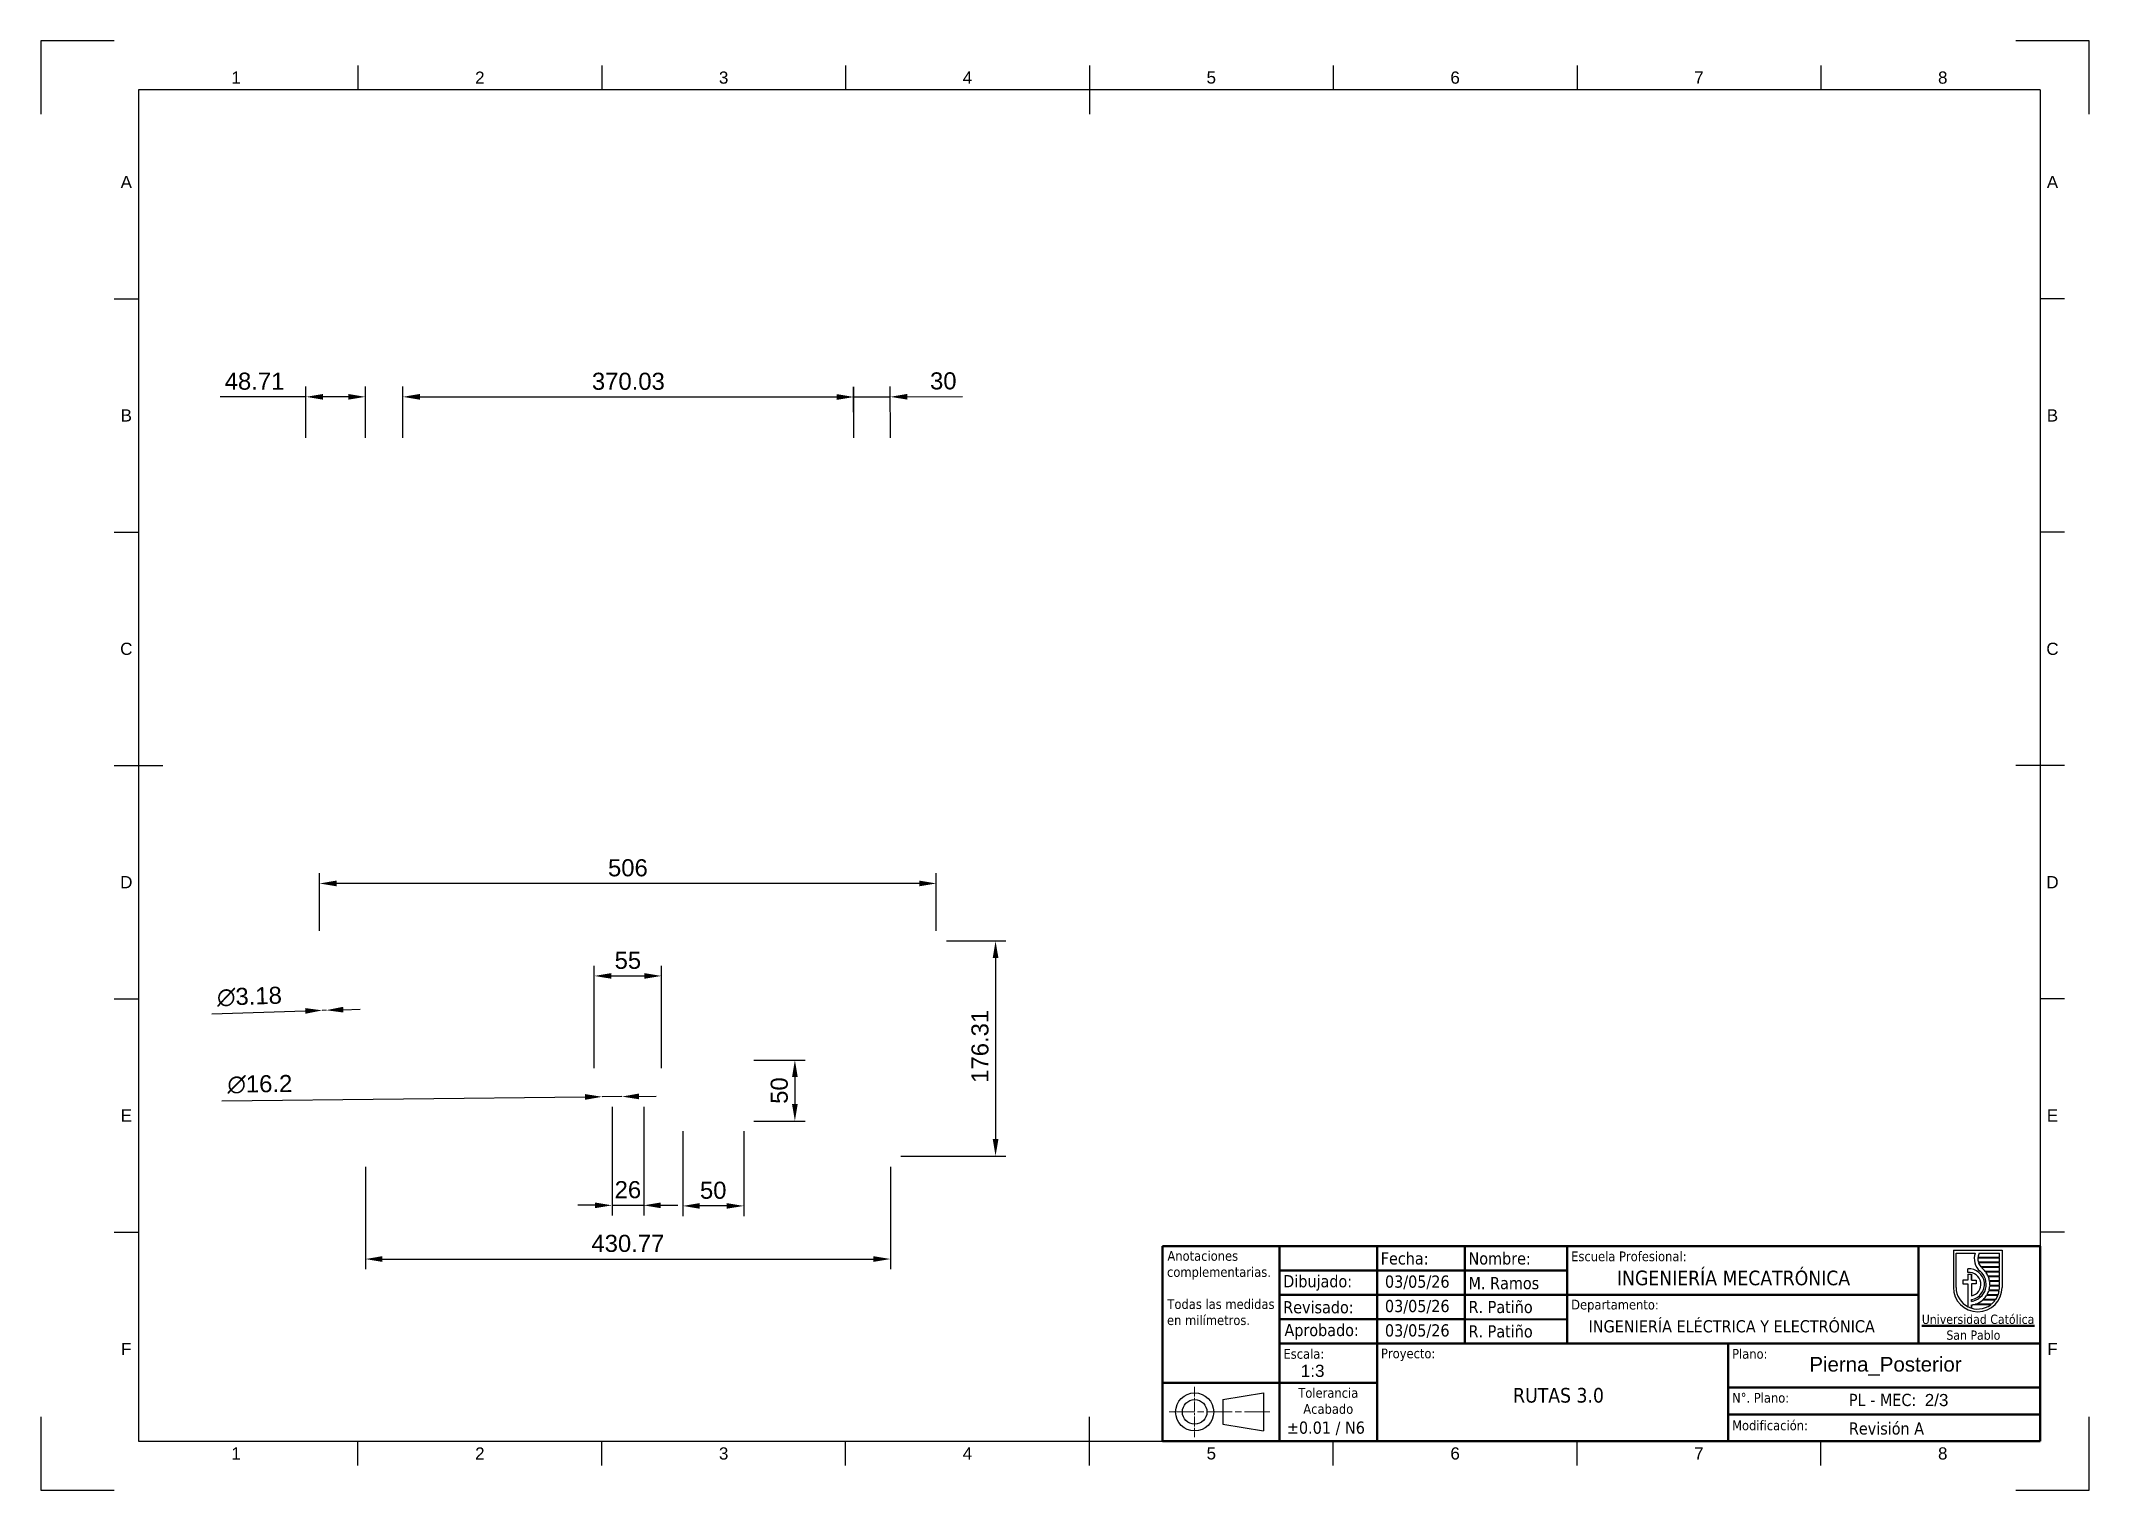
# Paper-space layout 'Piernas_2' of a CAD drawing. Header units: millimetres. Extents: x 0 to 420, y 0 to 297.
import ezdxf
from ezdxf.enums import TextEntityAlignment as Align

# ---------------------------------------------------------------- set-up
doc = ezdxf.new("R2010")
doc.units = ezdxf.units.MM
doc.header["$LTSCALE"] = 0.75
doc.linetypes.add('CHAIN', pattern=[0.3543, 0.2362, -0.0295, 0.0591, -0.0295])
for name, color, linetype, lineweight in [('BORDER', 7, 'Continuous', 25), ('FD_Dimensions', 7, 'Continuous', 25), ('Notes', 7, 'Continuous', 25), ('Title (ISO)', 7, 'Continuous', 50), ('TITLEBLOCK', 7, 'Continuous', 35)]:
    doc.layers.add(name, color=color, linetype=linetype, lineweight=lineweight)
doc.styles.add('FusionTitle', font='arial.ttf')
doc.styles.add('MtXpl_Tahoma', font='tahoma.ttf')
doc.styles.add('MtXpl_Tahoma_1', font='tahomabd.ttf')
doc.styles.get("Standard").update_dxf_attribs({"font": 'arial.ttf'})
doc.dimstyles.new('Dim-ISO-25', dxfattribs={"dimtxt": 3.5, "dimasz": 3.5, "dimexe": 2.1, "dimexo": 2.1, "dimgap": 1.4, "dimtad": 1, "dimzin": 12, "dimdsep": 46, "dimtxsty": 'Standard', "dimcen": 0, "dimazin": 3, "dimtp": 0.1, "dimtm": 0.1, "dimtfac": 0.714286, "dimtmove": 0, "dimatfit": 3, "dimfxl": 1, "dimtzin": 12, "dimarcsym": 0})

# ---------------------------------------------------------------- blocks, each defined once
blk = doc.blocks.new('ISO_A3_SHEET')
at = {"layer": 'BORDER'}
for p, q in [((65, 292), (65, 287)), ((115, 292), (115, 287)), ((165, 292), (165, 287)), ((215, 292), (215, 282)), ((265, 292), (265, 287)), ((315, 292), (315, 287)), ((365, 292), (365, 287)), ((410, 287), (20, 287)), ((20, 287), (20, 10)), ((410, 287), (410, 10)), ((15, 244.16666), (20, 244.16666)), ((415, 244.16666), (410, 244.16666)), ((15, 196.33333), (20, 196.33333)), ((415, 196.33333), (410, 196.33333)), ((15, 148.5), (25, 148.5)), ((415, 148.5), (405, 148.5)), ((15, 100.66667), (20, 100.66667)), ((415, 100.66667), (410, 100.66667)), ((15, 52.83334), (20, 52.83334)), ((415, 52.83334), (410, 52.83334)), ((215, 5), (215, 15)), ((20, 10), (410, 10)), ((65, 5), (65, 10)), ((115, 5), (115, 10)), ((165, 5), (165, 10)), ((265, 5), (265, 10)), ((315, 5), (315, 10)), ((365, 5), (365, 10))]:
    blk.add_line(p, q, dxfattribs=at)
at = {"layer": 'Defpoints'}
for p, q in [((15, 297), (0, 297)), ((0, 297), (0, 282)), ((420, 297), (405, 297)), ((420, 282), (420, 297)), ((0, 15), (0, 0)), ((420, 0), (420, 15)), ((0, 0), (15, 0)), ((405, 0), (420, 0))]:
    blk.add_line(p, q, dxfattribs=at)
at = {"layer": 'BORDER', "style": 'FusionTitle'}
for s, p in [('1', (40, 289.5)), ('2', (90, 289.5)), ('3', (140, 289.5)), ('4', (190, 289.5)), ('5', (240, 289.5)), ('6', (290, 289.5)), ('7', (340, 289.5)), ('8', (390, 289.5)), ('A', (17.5, 268.08333)), ('A', (412.5, 268.08333)), ('B', (17.5, 220.25)), ('B', (412.5, 220.25)), ('C', (17.5, 172.41667)), ('C', (412.5, 172.41667)), ('D', (17.5, 124.58334)), ('D', (412.5, 124.58334)), ('E', (17.5, 76.75001)), ('E', (412.5, 76.75001)), ('F', (17.5, 28.91668)), ('F', (412.5, 28.91668)), ('1', (40, 7.5)), ('2', (90, 7.5)), ('3', (140, 7.5)), ('4', (190, 7.5)), ('5', (240, 7.5)), ('6', (290, 7.5)), ('7', (340, 7.5)), ('8', (390, 7.5))]:
    blk.add_text(s, height=2.5, dxfattribs=at).set_placement(p, align=Align.MIDDLE)
blk = doc.blocks.new('MEC_UCSP_2026_ROTULO')
at = {"color": 7, "lineweight": 25}
blk.add_line((-17.82, 39.13), (-7.82, 39.13), dxfattribs=at)
at = {"lineweight": 25}
for p, q in [((-17.82, 39.13), (-17.82, 31.53)), ((-17.26, 31.53), (-17.26, 38.57)), ((-17.26, 38.57), (-13.32, 38.57)), ((-12.52, 38.57), (-8.38, 38.57)), ((-8.38, 37.69), (-8.38, 38.57)), ((-7.82, 39.13), (-7.82, 31.53)), ((-14.86, 34.59), (-14.86, 35.33)), ((-14.86, 34.23), (-14.86, 33.01)), ((-14.86, 34.23), (-14.12, 34.23)), ((-14.12, 34.23), (-14.12, 33.01)), ((-8.38, 37.53), (-12.79, 37.53)), ((-8.38, 37.69), (-12.78, 37.69)), ((-8.38, 36.73), (-12.71, 36.73)), ((-8.38, 36.58), (-12.66, 36.58)), ((-8.38, 35.77), (-12.21, 35.77)), ((-8.38, 35.62), (-12.08, 35.62)), ((-8.38, 34.82), (-11.28, 34.82)), ((-8.38, 34.66), (-11.16, 34.66)), ((-8.38, 33.86), (-10.71, 33.86)), ((-8.38, 33.71), (-10.64, 33.71)), ((-8.38, 36.73), (-8.38, 37.53)), ((-8.38, 35.77), (-8.38, 36.58)), ((-8.38, 34.82), (-8.38, 35.62)), ((-8.38, 33.86), (-8.38, 34.66)), ((-8.38, 32.9), (-8.38, 33.71)), ((-14.86, 33.01), (-15.86, 33.01)), ((-15.86, 33.01), (-15.86, 32.27)), ((-15.86, 32.27), (-14.86, 32.27)), ((-14.86, 32.27), (-14.86, 27.58)), ((-14.12, 33.01), (-13.13, 33.01)), ((-14.12, 32.27), (-14.12, 29.78)), ((-13.13, 32.27), (-14.12, 32.27)), ((-13.13, 33.01), (-13.13, 32.27)), ((-8.7, 29.88), (-11.02, 29.88)), ((-8.64, 30.03), (-10.92, 30.03)), ((-8.44, 30.84), (-10.57, 30.84)), ((-8.41, 30.99), (-10.52, 30.99)), ((-8.38, 32.9), (-10.42, 32.9)), ((-8.38, 32.75), (-10.39, 32.75)), ((-8.38, 31.79), (-10.37, 31.79)), ((-8.38, 31.95), (-10.36, 31.95)), ((-8.38, 31.95), (-8.38, 32.75)), ((-8.38, 31.53), (-8.38, 31.79)), ((-14.12, 29.03), (-14.12, 28.67)), ((-14.12, 27.93), (-14.12, 27.28)), ((-10.17, 27.97), (-13.85, 27.97)), ((-9.97, 28.12), (-13.26, 28.12)), ((-9.22, 28.92), (-11.84, 28.92)), ((-9.12, 29.08), (-11.67, 29.08))]:
    blk.add_line(p, q, dxfattribs=at)
for p, q in [((-14.12, 34.23), (-14.12, 33.01)), ((-14.12, 29.03), (-14.12, 28.67)), ((-14.12, 27.93), (-14.12, 27.28))]:
    blk.add_line(p, q)
for centre, radius, start, end in [((-10.22, 37.4), 3.32, 159.4919, 229.9701), ((-10.22, 37.4), 2.58, 153.2124, 173.7257), ((-14.62, 32.16), 3.17, 279.0593, 94.3439), ((-14.62, 32.16), 2.44, 281.8358, 95.6623), ((-14.62, 32.16), 3.53, 278.1382, 49.9701), ((-10.22, 37.4), 2.58, 177.1373, 195.1765), ((-10.22, 37.4), 2.58, 198.7319, 219.2627), ((-14.62, 32.16), 4.27, 38.4452, 49.9701), ((-14.62, 32.16), 4.27, 23.4265, 35.8674), ((-14.62, 32.16), 4.27, 9.9842, 21.2057), ((-12.82, 31.53), 5, 180, 0), ((-12.82, 31.53), 4.44, 180, 306.7065), ((-14.62, 32.16), 4.27, 313.664, 327.6519), ((-14.62, 32.16), 4.27, 330.0525, 341.8885), ((-14.62, 32.16), 4.27, 344.0373, 355.0278), ((-14.62, 32.16), 4.27, 357.0871, 7.9045), ((-12.82, 31.53), 4.44, 326.5146, 338.2428), ((-12.82, 31.53), 4.44, 340.3541, 351.0741), ((-12.82, 31.53), 4.44, 353.0681, 0), ((-14.62, 32.16), 4.27, 276.7227, 280.4384), ((-14.62, 32.16), 4.27, 288.631, 310.6014), ((-12.82, 31.53), 4.44, 309.8932, 324.1128)]:
    blk.add_arc(centre, radius, start, end, dxfattribs=at)
at = {"lineweight": 35}
blk.add_arc((-10.22, 37.4), 2.58, 223.8063, 229.9701, dxfattribs=at)
at = {"layer": 'Title (ISO)'}
for p, q in [((0, 40), (-180, 40)), ((-180, 40), (-180, 12)), ((-156, 35), (-156, 40)), ((-136, 35), (-136, 40)), ((-118, 35), (-118, 40)), ((-97, 35), (-97, 40)), ((-25, 20), (-25, 40)), ((0, 11), (0, 40)), ((-156, 29.95), (-156, 35)), ((-156, 35), (-136, 35)), ((-136, 35), (-118, 35)), ((-136, 30), (-136, 35)), ((-118, 30), (-118, 35.01)), ((-118, 35), (-97, 35)), ((-97, 30), (-97, 35)), ((-156, 30), (-136, 30)), ((-156, 24.96), (-156, 29.95)), ((-136, 20), (-136, 30)), ((-136, 30), (-136, 30)), ((-118, 30), (-136, 30)), ((-118, 25.06), (-118, 30)), ((-97, 30), (-118, 30)), ((-97, 30), (-25, 30)), ((-97, 25), (-97, 30)), ((-156, 25), (-136, 25)), ((-156, 20), (-156, 24.96)), ((-136, 25), (-118, 25)), ((-118, 20), (-118, 25.06)), ((-97, 24.94), (-118, 25)), ((-97, 20), (-97, 25)), ((-136, 20), (-156, 20)), ((-156, 12), (-156, 20)), ((-136, 12), (-136, 20)), ((-136, 20), (-118, 20)), ((-97, 20), (-118, 20)), ((-97, 20), (-64, 20)), ((-64, 11), (-64, 20)), ((-64, 20), (0, 20)), ((-180, 12), (-156, 12)), ((-180, 0), (-180, 12)), ((-136, 12), (-156, 12)), ((-156, 12), (-156, 0)), ((-136, 12), (-136, 0)), ((-64, 11), (0, 11)), ((-64, 5.5), (-64, 11)), ((0, 0), (0, 11)), ((-64, 0), (-64, 5.5)), ((-64, 5.5), (-0.09, 5.5)), ((-180, 0), (0, 0))]:
    blk.add_line(p, q, dxfattribs=at)
at = {"layer": 'Title (ISO)', "linetype": 'CHAIN', "lineweight": 18, "ltscale": 11.506328}
blk.add_line((-173.41, 11.18), (-173.41, 0.82), dxfattribs=at)
at = {"layer": 'Title (ISO)', "lineweight": 25}
for p, q in [((-167.64, 8.52), (-159.31, 9.9)), ((-167.64, 8.52), (-167.64, 3.48)), ((-159.31, 9.9), (-159.31, 2.1)), ((-167.64, 3.48), (-159.31, 2.1))]:
    blk.add_line(p, q, dxfattribs=at)
at = {"layer": 'Title (ISO)', "linetype": 'CHAIN', "lineweight": 18, "ltscale": 29.126099}
blk.add_line((-178.64, 6), (-158, 6), dxfattribs=at)
at = {"layer": 'Title (ISO)', "lineweight": 25}
for radius in [3.9, 2.52]:
    blk.add_circle((-173.41, 6), radius, dxfattribs=at)
at = {"layer": 'Title (ISO)'}
for s, height, style, p in [('Anotaciones', 2, 'MtXpl_Tahoma', (-179, 36.99)), ('Fecha:', 2.5, 'MtXpl_Tahoma', (-135.25, 36.22)), ('Nombre:', 2.5, 'MtXpl_Tahoma', (-117.25, 36.22)), ('Escuela Profesional:', 2, 'MtXpl_Tahoma', (-96.2, 36.9)), ('complementarias.', 2, 'MtXpl_Tahoma', (-179.08, 33.69)), ('Dibujado:', 2.5, 'MtXpl_Tahoma', (-155.25, 31.55)), ('03/05/26', 2.5, 'MtXpl_Tahoma', (-134.38, 31.47)), ('M. Ramos', 2.5, 'MtXpl_Tahoma', (-117.25, 31.16)), ('INGENIERÍA MECATRÓNICA', 3, 'MtXpl_Tahoma', (-86.81, 31.97)), ('Todas las medidas', 2, 'MtXpl_Tahoma', (-179, 27.11)), ('en milímetros.', 2, 'MtXpl_Tahoma', (-179.08, 23.82)), ('Revisado:', 2.5, 'MtXpl_Tahoma', (-155.25, 26.22)), ('03/05/26', 2.5, 'MtXpl_Tahoma', (-134.38, 26.47)), ('R. Patiño', 2.5, 'MtXpl_Tahoma', (-117.25, 26.27)), ('Departamento:', 2, 'MtXpl_Tahoma', (-96.2, 27)), ('INGENIERÍA ELÉCTRICA Y ELECTRÓNICA', 2.5, 'MtXpl_Tahoma', (-92.63, 22.31)), ('%%UUniversidad Católica', 1.9, 'MtXpl_Tahoma', (-24.29, 24.05)), ('Aprobado:', 2.5, 'MtXpl_Tahoma', (-155, 21.54)), ('03/05/26', 2.5, 'MtXpl_Tahoma', (-134.38, 21.47)), ('R. Patiño', 2.5, 'MtXpl_Tahoma', (-117.25, 21.27)), ('San Pablo', 1.9, 'MtXpl_Tahoma_1', (-19.25, 20.8)), ('Escala:', 2, 'MtXpl_Tahoma', (-155.2, 16.91)), ('Proyecto:', 2, 'MtXpl_Tahoma', (-135.2, 17)), ('Plano:', 2, 'MtXpl_Tahoma', (-63.2, 16.91)), ('Tolerancia', 2, 'MtXpl_Tahoma', (-152.16, 8.91)), ('RUTAS 3.0', 3, 'MtXpl_Tahoma', (-108.11, 7.92)), ('N°. Plano:', 2, 'MtXpl_Tahoma', (-63.2, 7.91)), ('PL - MEC:', 2.5, 'MtXpl_Tahoma', (-39.25, 7.22)), ('Acabado', 2, 'MtXpl_Tahoma', (-151.13, 5.62)), ('Modificación:', 2, 'MtXpl_Tahoma', (-63.2, 2.25)), ('±0.01 / N6', 2.5, 'MtXpl_Tahoma', (-154.49, 1.54)), ('Revisión A', 2.5, 'MtXpl_Tahoma', (-39.25, 1.37))]:
    blk.add_text(s, height=height, dxfattribs=dict(at, style=style)).set_placement(p)
at = {"layer": 'TITLEBLOCK', "lineweight": 13}
for tag, p in [('SCALE', (-151.64, 13.18)), ('SHEET', (-23.69, 7.19))]:
    blk.add_attdef(tag, p, '', height=2.5, dxfattribs=at)
blk = doc.blocks.new('*D94')
at = {"layer": 'Defpoints', "color": 0, "transparency": 16777216}
for p in [(174.15, 224.06), (166.71, 213.53), (174.21, 213.56)]:
    blk.add_point(p, dxfattribs=at)
at = {"layer": 'FD_Dimensions', "color": 0, "lineweight": -2, "transparency": 16777216}
for p, q in [((163.15, 224.01), (159.65, 223.99)), ((166.7, 215.63), (166.64, 226.13)), ((166.65, 224.03), (174.15, 224.06)), ((174.2, 215.66), (174.14, 226.16)), ((177.65, 224.08), (188.95, 224.14))]:
    blk.add_line(p, q, dxfattribs=at)
at = {"layer": 'FD_Dimensions', "color": 0, "transparency": 16777216}
for points in [[(163.15, 224.59), (163.16, 223.43), (166.65, 224.03)], [(177.65, 224.66), (177.66, 223.5), (174.15, 224.06)]]:
    blk.add_solid(points, dxfattribs=at)
at = {"layer": 'FD_Dimensions', "color": 0, "transparency": 16777216, "insert": (185.04, 227.31), "char_height": 3.5, "attachment_point": 5, "rotation": 0.2865}
blk.add_mtext('30', dxfattribs=at)
blk = doc.blocks.new('*D96')
at = {"layer": 'Defpoints', "color": 0, "transparency": 16777216}
for p in [(54.34, 224.06), (54.34, 213.56), (66.52, 213.56)]:
    blk.add_point(p, dxfattribs=at)
at = {"layer": 'FD_Dimensions', "color": 0, "lineweight": -2, "transparency": 16777216}
for p, q in [((54.34, 224.06), (36.76, 224.06)), ((54.34, 215.66), (54.34, 226.16)), ((63.02, 224.06), (57.84, 224.06)), ((66.52, 215.66), (66.52, 226.16))]:
    blk.add_line(p, q, dxfattribs=at)
at = {"layer": 'FD_Dimensions', "color": 0, "transparency": 16777216}
for points in [[(57.84, 224.65), (57.84, 223.48), (54.34, 224.06)], [(63.02, 224.65), (63.02, 223.48), (66.52, 224.06)]]:
    blk.add_solid(points, dxfattribs=at)
at = {"layer": 'FD_Dimensions', "color": 0, "transparency": 16777216, "insert": (43.8, 227.25), "char_height": 3.5, "attachment_point": 5}
blk.add_mtext('48.71', dxfattribs=at)
blk = doc.blocks.new('*D97')
at = {"layer": 'Defpoints', "color": 0, "transparency": 16777216}
for p in [(57.11, 124.32), (57.11, 112.53), (183.61, 112.53)]:
    blk.add_point(p, dxfattribs=at)
at = {"layer": 'FD_Dimensions', "color": 0, "lineweight": -2, "transparency": 16777216}
for p, q in [((57.11, 114.63), (57.11, 126.42)), ((183.61, 114.63), (183.61, 126.42)), ((180.11, 124.32), (60.61, 124.32))]:
    blk.add_line(p, q, dxfattribs=at)
at = {"layer": 'FD_Dimensions', "color": 0, "transparency": 16777216}
for points in [[(60.61, 124.91), (60.61, 123.74), (57.11, 124.32)], [(180.11, 124.91), (180.11, 123.74), (183.61, 124.32)]]:
    blk.add_solid(points, dxfattribs=at)
at = {"layer": 'FD_Dimensions', "color": 0, "transparency": 16777216, "insert": (120.36, 127.51), "char_height": 3.5, "attachment_point": 5, "rotation": 0.0005}
blk.add_mtext('506', dxfattribs=at)
blk = doc.blocks.new('*D98')
at = {"layer": 'Defpoints', "color": 0, "transparency": 16777216}
for p in [(183.61, 112.53), (174.21, 68.45), (195.76, 68.45)]:
    blk.add_point(p, dxfattribs=at)
at = {"layer": 'FD_Dimensions', "color": 0, "lineweight": -2, "transparency": 16777216}
for p, q in [((185.71, 112.53), (197.86, 112.53)), ((195.76, 109.03), (195.76, 71.95)), ((176.31, 68.45), (197.86, 68.45))]:
    blk.add_line(p, q, dxfattribs=at)
at = {"layer": 'FD_Dimensions', "color": 0, "transparency": 16777216}
for points in [[(195.18, 109.03), (196.35, 109.03), (195.76, 112.53)], [(195.18, 71.95), (196.35, 71.95), (195.76, 68.45)]]:
    blk.add_solid(points, dxfattribs=at)
at = {"layer": 'FD_Dimensions', "color": 0, "transparency": 16777216, "insert": (192.58, 90.94), "char_height": 3.5, "attachment_point": 5, "rotation": 90}
blk.add_mtext('176.31', dxfattribs=at)
blk = doc.blocks.new('*D100')
at = {"layer": 'Defpoints', "color": 0, "transparency": 16777216}
for p in [(117.11, 80.62), (123.61, 80.62), (123.61, 58.35)]:
    blk.add_point(p, dxfattribs=at)
at = {"layer": 'FD_Dimensions', "color": 0, "lineweight": -2, "transparency": 16777216}
for p, q in [((117.11, 78.52), (117.11, 56.25)), ((123.61, 78.52), (123.61, 56.25)), ((113.61, 58.35), (110.11, 58.35)), ((117.11, 58.35), (123.61, 58.35)), ((127.11, 58.35), (130.61, 58.35))]:
    blk.add_line(p, q, dxfattribs=at)
at = {"layer": 'FD_Dimensions', "color": 0, "transparency": 16777216}
for points in [[(113.61, 58.93), (113.61, 57.77), (117.11, 58.35)], [(127.11, 58.93), (127.11, 57.77), (123.61, 58.35)]]:
    blk.add_solid(points, dxfattribs=at)
at = {"layer": 'FD_Dimensions', "color": 0, "transparency": 16777216, "insert": (120.36, 61.54), "char_height": 3.5, "attachment_point": 5}
blk.add_mtext('26', dxfattribs=at)
blk = doc.blocks.new('*D101')
at = {"layer": 'Defpoints', "color": 0, "transparency": 16777216}
for p in [(131.61, 75.62), (144.11, 75.62), (131.61, 58.23)]:
    blk.add_point(p, dxfattribs=at)
at = {"layer": 'FD_Dimensions', "color": 0, "lineweight": -2, "transparency": 16777216}
for p, q in [((131.61, 73.52), (131.61, 56.13)), ((144.11, 73.52), (144.11, 56.13)), ((140.61, 58.23), (135.11, 58.23))]:
    blk.add_line(p, q, dxfattribs=at)
at = {"layer": 'FD_Dimensions', "color": 0, "transparency": 16777216}
for points in [[(135.11, 58.81), (135.11, 57.65), (131.61, 58.23)], [(140.61, 58.81), (140.61, 57.65), (144.11, 58.23)]]:
    blk.add_solid(points, dxfattribs=at)
at = {"layer": 'FD_Dimensions', "color": 0, "transparency": 16777216, "insert": (137.86, 61.42), "char_height": 3.5, "attachment_point": 5}
blk.add_mtext('50', dxfattribs=at)
blk = doc.blocks.new('*D102')
at = {"layer": 'Defpoints', "color": 0, "transparency": 16777216}
for p in [(144.11, 88.12), (144.11, 75.62), (154.61, 75.62)]:
    blk.add_point(p, dxfattribs=at)
at = {"layer": 'FD_Dimensions', "color": 0, "lineweight": -2, "transparency": 16777216}
for p, q in [((146.21, 88.12), (156.71, 88.12)), ((154.61, 84.62), (154.61, 79.12)), ((146.21, 75.62), (156.71, 75.62))]:
    blk.add_line(p, q, dxfattribs=at)
at = {"layer": 'FD_Dimensions', "color": 0, "transparency": 16777216}
for points in [[(154.02, 84.62), (155.19, 84.62), (154.61, 88.12)], [(154.02, 79.12), (155.19, 79.12), (154.61, 75.62)]]:
    blk.add_solid(points, dxfattribs=at)
at = {"layer": 'FD_Dimensions', "color": 0, "transparency": 16777216, "insert": (151.42, 81.87), "char_height": 3.5, "attachment_point": 5, "rotation": 90}
blk.add_mtext('50', dxfattribs=at)
blk = doc.blocks.new('*D103')
at = {"layer": 'Defpoints', "color": 0, "transparency": 16777216}
for p in [(115.08, 80.6), (119.13, 80.64)]:
    blk.add_point(p, dxfattribs=at)
at = {"layer": 'FD_Dimensions', "color": 0, "lineweight": -2, "transparency": 16777216}
for p, q in [((37.09, 79.79), (111.58, 80.56)), ((119.13, 80.64), (115.08, 80.6)), ((122.63, 80.68), (126.13, 80.71))]:
    blk.add_line(p, q, dxfattribs=at)
at = {"layer": 'FD_Dimensions', "color": 0, "transparency": 16777216}
for points in [[(111.58, 81.15), (111.59, 79.98), (115.08, 80.6)], [(122.62, 81.26), (122.64, 80.09), (119.13, 80.64)]]:
    blk.add_solid(points, dxfattribs=at)
at = {"layer": 'FD_Dimensions', "color": 0, "transparency": 16777216, "insert": (44.89, 83.15), "char_height": 3.5, "attachment_point": 5, "rotation": 0.5957}
blk.add_mtext('∅16.2', dxfattribs=at)
blk = doc.blocks.new('*D106')
at = {"layer": 'Defpoints', "color": 0, "transparency": 16777216}
for p in [(57.7, 98.31), (58.49, 98.34)]:
    blk.add_point(p, dxfattribs=at)
at = {"layer": 'FD_Dimensions', "color": 0, "lineweight": -2, "transparency": 16777216}
for p, q in [((35.01, 97.58), (54.2, 98.2)), ((58.49, 98.34), (57.7, 98.31)), ((61.99, 98.45), (65.49, 98.57))]:
    blk.add_line(p, q, dxfattribs=at)
at = {"layer": 'FD_Dimensions', "color": 0, "transparency": 16777216}
for points in [[(54.18, 98.78), (54.22, 97.62), (57.7, 98.31)], [(61.97, 99.04), (62.01, 97.87), (58.49, 98.34)]]:
    blk.add_solid(points, dxfattribs=at)
at = {"layer": 'FD_Dimensions', "color": 0, "transparency": 16777216, "insert": (42.75, 101.12), "char_height": 3.5, "attachment_point": 5, "rotation": 1.851}
blk.add_mtext('∅3.18', dxfattribs=at)
blk = doc.blocks.new('*D107')
at = {"layer": 'Defpoints', "color": 0, "transparency": 16777216}
for p in [(66.52, 68.34), (174.21, 68.34), (174.21, 47.34)]:
    blk.add_point(p, dxfattribs=at)
at = {"layer": 'FD_Dimensions', "color": 0, "lineweight": -2, "transparency": 16777216}
for p, q in [((66.52, 66.24), (66.52, 45.24)), ((174.21, 66.24), (174.21, 45.24)), ((70.02, 47.34), (170.71, 47.34))]:
    blk.add_line(p, q, dxfattribs=at)
at = {"layer": 'FD_Dimensions', "color": 0, "transparency": 16777216}
for points in [[(70.02, 47.93), (70.02, 46.76), (66.52, 47.34)], [(170.71, 47.93), (170.71, 46.76), (174.21, 47.34)]]:
    blk.add_solid(points, dxfattribs=at)
at = {"layer": 'FD_Dimensions', "color": 0, "transparency": 16777216, "insert": (120.36, 50.53), "char_height": 3.5, "attachment_point": 5}
blk.add_mtext('430.77', dxfattribs=at)
blk = doc.blocks.new('*D108')
at = {"layer": 'Defpoints', "color": 0, "transparency": 16777216}
for p in [(166.71, 224.03), (74.2, 213.56), (166.71, 213.53)]:
    blk.add_point(p, dxfattribs=at)
at = {"layer": 'FD_Dimensions', "color": 0, "lineweight": -2, "transparency": 16777216}
for p, q in [((74.2, 215.66), (74.2, 226.16)), ((77.7, 224.06), (163.21, 224.03)), ((166.71, 215.63), (166.71, 226.13))]:
    blk.add_line(p, q, dxfattribs=at)
at = {"layer": 'FD_Dimensions', "color": 0, "transparency": 16777216}
for points in [[(77.7, 224.65), (77.7, 223.48), (74.2, 224.06)], [(163.21, 224.61), (163.21, 223.44), (166.71, 224.03)]]:
    blk.add_solid(points, dxfattribs=at)
at = {"layer": 'FD_Dimensions', "color": 0, "transparency": 16777216, "insert": (120.46, 227.23), "char_height": 3.5, "attachment_point": 5, "rotation": 359.9768}
blk.add_mtext('370.03', dxfattribs=at)
blk = doc.blocks.new('*D109')
at = {"layer": 'Defpoints', "color": 0, "transparency": 16777216}
for p in [(127.23, 105.37), (113.48, 84.37), (127.23, 84.37)]:
    blk.add_point(p, dxfattribs=at)
at = {"layer": 'FD_Dimensions', "color": 0, "lineweight": -2, "transparency": 16777216}
for p, q in [((113.48, 86.47), (113.48, 107.47)), ((116.98, 105.37), (123.73, 105.37)), ((127.23, 86.47), (127.23, 107.47))]:
    blk.add_line(p, q, dxfattribs=at)
at = {"layer": 'FD_Dimensions', "color": 0, "transparency": 16777216}
for points in [[(116.98, 105.95), (116.98, 104.79), (113.48, 105.37)], [(123.73, 105.95), (123.73, 104.79), (127.23, 105.37)]]:
    blk.add_solid(points, dxfattribs=at)
at = {"layer": 'FD_Dimensions', "color": 0, "transparency": 16777216, "insert": (120.36, 108.55), "char_height": 3.5, "attachment_point": 5}
blk.add_mtext('55', dxfattribs=at)

psp = doc.layouts.new('Piernas_2')

# ---------------------------------------------------------------- block references
at = {"layer": 'BORDER'}
psp.add_blockref('ISO_A3_SHEET', (0, 0), dxfattribs=at)
at = {"layer": 'TITLEBLOCK'}
psp.add_blockref('MEC_UCSP_2026_ROTULO', (410, 10), dxfattribs=at).add_auto_attribs({'SCALE': '1:3', 'SHEET': '2/3'})

# ---------------------------------------------------------------- texts
at = {"layer": 'Notes', "insert": (346.1238, 27.2788), "char_height": 3, "attachment_point": 1}
psp.add_mtext_dynamic_manual_height_columns('\\pi16.52524;Pierna_Posterior', width=64, gutter_width=17.5, heights=[0], dxfattribs=at)

# ---------------------------------------------------------------- dimensions: what is measured, and where the dimension line sits
at = {"layer": 'FD_Dimensions'}
for p1, p2, distance, picture, middle in [((66.5161, 213.5636), (54.3376, 213.5636), -10.5, '*D96', (43.7996, 227.2506)), ((74.1992, 213.5636), (166.7068, 213.5261), 10.5, '*D108', (120.4585, 227.2331)), ((166.7074, 213.5261), (174.2073, 213.5636), 10.5, '*D94', (185.0383, 227.3062)), ((113.4813, 84.3696), (127.2313, 84.3696), 21, '*D109', (120.3563, 108.5495)), ((144.1063, 88.1196), (144.1063, 75.6196), 10.5, '*D102', (151.4193, 81.8696)), ((66.5161, 68.3446), (174.2084, 68.3446), -21, '*D107', (120.3623, 50.5328))]:
    dim = psp.add_aligned_dim(p1=p1, p2=p2, distance=distance, dimstyle='Dim-ISO-25', override={"dimlfac": -4, "dimclrd": 0, "dimclre": 0}, dxfattribs=at)
    dim.commit()
    dim.dimension.update_dxf_attribs({"geometry": picture, "text_midpoint": middle})
for base, p1, p2, angle, picture, middle, dimtype in [((57.1066, 124.3234), (183.6066, 112.5303), (57.1067, 112.5292), 180.00047, '*D97', (120.3567, 124.3239), 161), ((195.7648, 68.4536), (183.6066, 112.5303), (174.2081, 68.4536), 90, '*D98', (195.7648, 90.9386), 160), ((123.6063, 58.3502), (117.1063, 80.6196), (123.6063, 80.6196), 0, '*D100', (120.3563, 58.3502), 161), ((131.6063, 58.2303), (144.1063, 75.6196), (131.6063, 75.6196), 180, '*D101', (137.8563, 58.2303), 161)]:
    dim = psp.add_linear_dim(base=base, p1=p1, p2=p2, angle=angle, dimstyle='Dim-ISO-25', override={"dimlfac": -4}, dxfattribs=at)
    dim.commit()
    dim.dimension.update_dxf_attribs({"geometry": picture, "text_midpoint": middle, "dimtype": dimtype})
for p1, p2, override, picture, middle in [((58.4948, 98.3389), (57.7002, 98.3132), {"dimlfac": -4, "dimclrd": 0, "dimclre": 0}, '*D106', (42.8547, 97.8335)), ((119.1312, 80.6407), (115.0814, 80.5986), {"dimlfac": -4}, '*D103', (44.9238, 79.8691))]:
    dim = psp.add_diameter_dim_2p(p1=p1, p2=p2, dimstyle='Dim-ISO-25', override=override, dxfattribs=at)
    dim.commit()
    dim.dimension.update_dxf_attribs({"geometry": picture, "text_midpoint": middle, "dimtype": 163})

doc.saveas('drawing.dxf')
